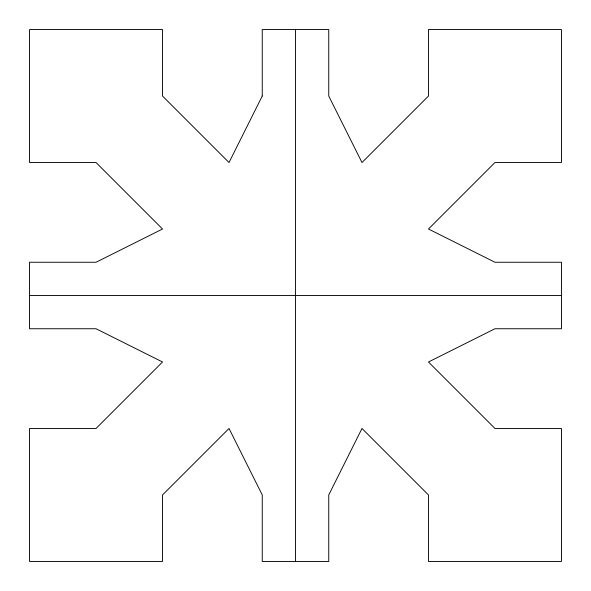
<?xml version="1.0" encoding="UTF-8"?>
<svg xmlns="http://www.w3.org/2000/svg" width="591" height="591" viewBox="0 0 591 591"><rect width="100%" height="100%" fill="white"/><g stroke="black" fill="none" stroke-linecap="round" stroke-linejoin="round"><path stroke-width="0.89" d="M29.55 295.5L561.45 295.5M295.5 29.55L295.5 561.45M262.256 96.038L229.013 162.525L162.525 96.038L162.525 29.55L29.55 29.55L29.55 162.525L96.038 162.525L162.525 229.013L96.038 262.256L29.55 262.256L29.55 328.744L96.038 328.744L162.525 361.988L96.038 428.475L29.55 428.475L29.55 561.45L162.525 561.45L162.525 494.963L229.013 428.475L262.256 494.963L262.256 561.45L328.744 561.45L328.744 494.963L361.988 428.475L428.475 494.963L428.475 561.45L561.45 561.45L561.45 428.475L494.963 428.475L428.475 361.988L494.963 328.744L561.45 328.744L561.45 262.256L494.963 262.256L428.475 229.013L494.963 162.525L561.45 162.525L561.45 29.55L428.475 29.55L428.475 96.038L361.988 162.525L328.744 96.038L328.744 29.55L262.256 29.55L262.256 96.038"/></g></svg>
